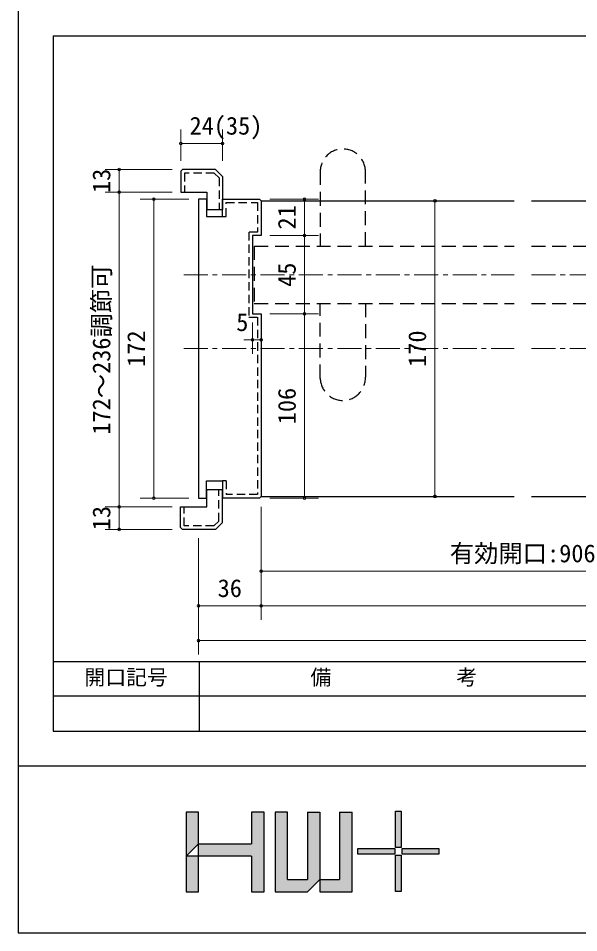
# Model space of a CAD drawing. Units: millimetres at full size. Extents: x -800 to 800, y -560 to 560.
# Drawn here: x -800 to -478, y -560 to -34 of the extents above; entities that cross this region are included whole.
import ezdxf
from ezdxf.enums import TextEntityAlignment as Align

# ---------------------------------------------------------------- set-up
doc = ezdxf.new("R2010")
doc.units = ezdxf.units.MM
doc.header["$LTSCALE"] = 4
doc.header["$PDMODE"] = 32
doc.header["$PDSIZE"] = 1.6
for name, pattern in [('DASHED1', [1.8, 1.2, -0.6]), ('USER11', [5.525559, 3.453342, -0.690739, 0.690739, -0.690739]), ('USER9', [3, 2, -1])]:
    doc.linetypes.add(name, pattern=pattern)
doc.layers.add('0-0', color=7, linetype='Continuous', lineweight=25)
doc.layers.add('2-0', color=4, linetype='Continuous', lineweight=9)
doc.styles.add('ＭＳ ゴシック', font='')
doc.styles.get('ＭＳ ゴシック').set_extended_font_data('MS Gothic')

msp = doc.modelspace()

# ---------------------------------------------------------------- linework, layer by layer
at = {"layer": '0-0'}
for p, q in [((-800, 560), (-800, -560)), ((-780, -44), (152, -44)), ((-780, -404), (152, -404)), ((-696, -404), (-696, -444)), ((152, -424), (-780, -424)), ((-800, -464), (800, -464)), ((-703.403, -490.7), (-703.403, -536.41)), ((-696.28, -490.7), (-703.403, -490.7)), ((-658.657, -490.7), (-665.78, -490.7)), ((-665.78, -490.7), (-665.78, -508.805)), ((-645.205, -490.7), (-652.328, -490.7)), ((-652.328, -490.7), (-652.328, -536.41)), ((-645.192, -529.158), (-645.192, -490.7)), ((-633.658, -490.708), (-626.549, -490.708)), ((-633.647, -490.7), (-633.647, -529.345)), ((-626.549, -490.709), (-626.549, -536.41)), ((-615.208, -490.709), (-608.02, -490.709)), ((-615.184, -490.709), (-615.184, -529.313)), ((-608.02, -536.41), (-608.02, -490.709)), ((-703.403, -515.941), (-696.267, -508.805)), ((-696.267, -508.805), (-665.78, -508.805)), ((-665.78, -515.941), (-703.403, -515.941)), ((-652.328, -515.958), (-652.328, -516.358)), ((-645.192, -529.345), (-645.192, -515.731)), ((-645.192, -529.345), (-633.647, -529.345)), ((-633.647, -536.41), (-626.551, -529.313)), ((-626.549, -529.313), (-615.184, -529.313)), ((-652.328, -536.41), (-633.647, -536.41)), ((-626.549, -536.41), (-608.02, -536.41)), ((-800, -560), (800, -560))]:
    msp.add_line(p, q, dxfattribs=at)
for points in [[(-780, -44), (-780, -444), (152, -444)], [(-703.403, -536.41), (-696.267, -536.41), (-696.267, -515.731), (-696.267, -490.7)], [(-665.78, -536.41), (-658.643, -536.41), (-658.643, -515.731), (-658.643, -490.7)], [(-665.78, -515.958), (-665.78, -516.358), (-665.78, -536.41)]]:
    msp.add_lwpolyline(points, dxfattribs=at)
for points in [[(-582.986, -490.01), (-579.826, -490.01), (-579.826, -510.954), (-582.986, -510.954)], [(-604.674, -511.508), (-583.514, -511.508), (-583.514, -514.74), (-604.674, -514.74)], [(-582.986, -515.383), (-579.826, -515.383), (-579.826, -536.328), (-582.986, -536.328)], [(-579.298, -511.508), (-558.138, -511.508), (-558.138, -514.74), (-579.298, -514.74)]]:
    msp.add_lwpolyline(points, close=True, dxfattribs=at)
at = {"layer": '0-0', "color": 134}
for points in [[(-703.403, -490.7), (-696.267, -490.7), (-703.403, -515.941), (-696.267, -508.805)], [(-665.78, -536.41), (-658.643, -536.41), (-658.657, -490.7)], [(-665.78, -536.41), (-658.657, -490.7), (-665.78, -490.7)], [(-645.205, -490.7), (-652.328, -490.7), (-652.328, -536.41)], [(-652.328, -536.41), (-645.192, -529.158), (-645.205, -490.7)], [(-626.551, -529.313), (-626.549, -490.709), (-633.647, -490.708)], [(-626.551, -529.313), (-633.647, -490.708), (-633.647, -529.345)], [(-608.02, -536.41), (-608.02, -490.709), (-615.184, -490.709)], [(-608.02, -536.41), (-615.184, -490.709), (-615.184, -529.313)], [(-582.986, -490.01), (-579.826, -490.01), (-582.986, -510.954), (-579.826, -510.954)], [(-696.267, -508.805), (-665.78, -515.958), (-696.267, -515.941)], [(-665.78, -508.805), (-696.267, -508.805), (-665.85, -515.941)], [(-665.78, -508.805), (-665.85, -515.941), (-665.78, -536.41)], [(-583.514, -511.508), (-604.674, -511.508), (-583.514, -514.74), (-604.674, -514.74)], [(-582.986, -515.383), (-579.826, -515.383), (-582.986, -536.328), (-579.826, -536.328)], [(-579.298, -511.508), (-558.138, -511.508), (-579.298, -514.74), (-558.138, -514.74)], [(-703.403, -515.941), (-703.403, -536.41), (-696.267, -515.941), (-696.267, -536.41)], [(-652.328, -536.41), (-633.647, -529.345), (-645.192, -529.158)], [(-652.328, -536.41), (-633.647, -536.41), (-626.551, -529.313)], [(-652.328, -536.41), (-626.551, -529.313), (-633.647, -529.345)], [(-626.549, -529.313), (-626.549, -536.41), (-608.02, -536.41)], [(-608.02, -536.41), (-615.184, -529.313), (-626.549, -529.313)]]:
    msp.add_solid(points, dxfattribs=at)
at = {"layer": '0-0'}
for points in [[(-703.403, -490.7), (-696.28, -490.7), (-703.403, -515.941), (-696.267, -508.805)], [(-665.78, -536.41), (-658.643, -536.41), (-658.643, -490.7)], [(-665.78, -536.41), (-658.643, -490.7), (-665.78, -508.805)], [(-665.78, -490.7), (-665.78, -508.805), (-658.657, -490.7)], [(-645.205, -490.7), (-652.328, -490.7), (-652.328, -536.41)], [(-652.328, -536.41), (-645.192, -529.158), (-645.205, -490.7)], [(-626.551, -529.313), (-626.549, -490.708), (-633.647, -490.708)], [(-626.551, -529.313), (-633.647, -490.708), (-633.647, -529.345)], [(-608.02, -536.41), (-608.02, -490.709), (-615.208, -490.709)], [(-608.02, -536.41), (-615.208, -490.709), (-615.184, -529.313)], [(-582.986, -510.954), (-579.826, -510.954), (-582.986, -490.01), (-579.826, -490.01)], [(-696.267, -508.805), (-696.267, -515.731), (-665.85, -515.941)], [(-665.78, -508.805), (-696.267, -508.805), (-665.85, -515.941)], [(-665.78, -508.805), (-665.85, -515.941), (-665.78, -536.41)], [(-604.674, -511.508), (-604.674, -514.74), (-583.514, -511.508), (-583.514, -514.74)], [(-582.986, -515.383), (-582.986, -536.328), (-579.826, -515.383), (-579.826, -536.328)], [(-579.298, -511.508), (-579.298, -514.74), (-558.138, -511.508), (-558.138, -514.74)], [(-703.403, -536.41), (-703.403, -515.941), (-696.267, -536.41), (-696.267, -515.731)], [(-652.328, -536.41), (-633.647, -529.345), (-645.192, -529.158)], [(-652.328, -536.41), (-633.647, -536.41), (-626.551, -529.313)], [(-652.328, -536.41), (-626.551, -529.313), (-633.647, -529.345)], [(-626.551, -529.313), (-626.549, -536.41), (-608.02, -536.41)], [(-608.02, -536.41), (-615.184, -529.313), (-626.551, -529.313)]]:
    msp.add_solid(points, dxfattribs=at)
at = {"layer": '2-0'}
for p, q in [((-706.49, -98.001), (-706.49, -116.009)), ((-682.49, -98.001), (-682.49, -116.009)), ((-706.49, -106.001), (-682.49, -106.001)), ((-749.986, -121.009), (-711.49, -121.009)), ((-741.986, -134.009), (-741.986, -121.009)), ((-749.986, -134.009), (-711.49, -134.009)), ((-741.986, -314.998), (-741.986, -134.009)), ((-729.986, -137.998), (-701.986, -137.998)), ((-721.986, -309.998), (-721.986, -137.998)), ((-627.34, -137.998), (-655.34, -137.998)), ((-635.34, -158.997), (-635.34, -137.998)), ((-560.34, -309.003), (-560.34, -138.997)), ((-627.34, -158.997), (-655.34, -158.997)), ((-635.34, -203.994), (-635.34, -158.997)), ((-627.34, -203.994), (-655.34, -203.994)), ((-635.34, -309.998), (-635.34, -203.994)), ((-665.343, -226.994), (-665.343, -208.994)), ((-660.34, -226.994), (-660.34, -208.994)), ((-670.23, -218.994), (-660.34, -218.994)), ((-729.986, -309.998), (-701.986, -309.998)), ((-627.34, -309.998), (-655.34, -309.998)), ((-749.986, -314.998), (-711.49, -314.998)), ((-741.986, -327.998), (-741.986, -314.998)), ((-660.34, -359.999), (-660.34, -314.998)), ((-660.34, -379.999), (-660.34, -324.4)), ((-749.986, -327.998), (-711.49, -327.998)), ((-696.34, -379.999), (-696.34, -332.998)), ((-660.34, -351.999), (-359.35, -351.999)), ((-696.34, -371.999), (-660.34, -371.999)), ((-696.34, -399.999), (-696.34, -371.999)), ((-660.34, -371.999), (77.769, -371.999)), ((-696.34, -391.999), (101.77, -391.999))]:
    msp.add_line(p, q, dxfattribs=at)
at = {"layer": '2-0', "color": 7, "lineweight": 25}
for p, q in [((-705.49, -121.009), (-706.49, -122.009)), ((-706.49, -122.009), (-706.49, -134.009)), ((-686.48, -121.009), (-705.49, -121.009)), ((-686.48, -121.009), (-682.49, -124.999)), ((-682.49, -124.999), (-682.49, -144.009)), ((-706.491, -133.994), (-691.488, -133.994)), ((-691.488, -133.994), (-691.49, -144.009)), ((-691.49, -134.009), (-691.49, -144.009)), ((-691.787, -137.998), (-696.34, -137.998)), ((-696.34, -137.998), (-696.34, -309.998)), ((-682.49, -147.998), (-682.49, -137.998)), ((-682.49, -137.998), (-661.342, -137.998)), ((-661.342, -137.998), (-660.34, -138.997)), ((-660.34, -138.997), (-660.34, -158.997)), ((-660.34, -138.997), (-626.343, -138.997)), ((-626.343, -138.997), (-514.845, -138.997)), ((-665.343, -158.997), (-665.343, -203.994)), ((-660.34, -158.997), (-665.343, -158.997)), ((-665.343, -203.994), (-660.34, -203.994)), ((-660.34, -203.994), (-660.34, -309.003)), ((-691.636, -314.998), (-691.636, -304.998)), ((-691.636, -304.998), (-682.636, -304.998)), ((-682.636, -324.008), (-682.636, -304.998)), ((-682.49, -299.998), (-682.49, -309.998)), ((-696.34, -309.998), (-691.787, -309.998)), ((-661.342, -309.998), (-682.49, -309.998)), ((-660.34, -309.003), (-661.342, -309.998)), ((-660.34, -309.003), (-514.845, -309.003)), ((-504.845, -309.003), (-239.35, -309.003)), ((-706.636, -314.998), (-691.636, -314.998)), ((-706.636, -326.998), (-706.636, -314.998)), ((-682.636, -324.008), (-686.626, -327.998)), ((-705.636, -327.998), (-706.636, -326.998)), ((-686.626, -327.998), (-705.636, -327.998))]:
    msp.add_line(p, q, dxfattribs=at)
at = {"layer": '2-0', "color": 7, "linetype": 'DASHED1', "lineweight": 25}
for p, q in [((-704.49, -123.009), (-704.49, -134.009)), ((-687.308, -123.009), (-704.49, -123.009)), ((-684.636, -323.18), (-684.636, -304.998)), ((-680.49, -299.998), (-682.49, -299.998)), ((-680.49, -299.998), (-680.49, -307.998)), ((-704.636, -325.998), (-704.636, -314.998)), ((-687.454, -325.998), (-704.636, -325.998)), ((-684.636, -323.18), (-687.454, -325.998))]:
    msp.add_line(p, q, dxfattribs=at)
at = {"layer": '2-0', "color": 7, "linetype": 'USER9', "lineweight": 25}
for p, q in [((-626.343, -121.883), (-626.343, -164.999)), ((-600.343, -164.999), (-600.343, -122.498)), ((-664.343, -164.999), (-664.343, -197.999)), ((-664.343, -164.999), (-514.845, -164.999)), ((-504.845, -164.999), (-364.35, -164.999)), ((-664.343, -197.999), (-514.845, -197.999)), ((-626.343, -241.114), (-626.343, -197.999)), ((-600.343, -197.999), (-600.343, -240.499)), ((-504.845, -197.999), (-364.35, -197.999))]:
    msp.add_line(p, q, dxfattribs=at)
at = {"layer": '2-0', "linetype": 'USER11'}
for p, q in [((-704.871, -181.499), (-514.845, -181.499)), ((-504.845, -181.499), (-73.79, -181.499)), ((-704.871, -224), (-514.845, -224)), ((-504.845, -224), (-73.79, -224))]:
    msp.add_line(p, q, dxfattribs=at)
at = {"layer": '2-0', "color": 7, "linetype": 'DASHED1', "lineweight": 25}
for points in [[(-687.308, -123.009), (-684.49, -125.827), (-684.49, -144.009)], [(-682.49, -147.998), (-680.49, -147.998), (-680.49, -139.998), (-662.34, -139.998)], [(-662.34, -139.998), (-662.34, -156.997), (-667.343, -156.997), (-667.343, -205.994), (-662.34, -205.994), (-662.34, -307.998), (-680.49, -307.998)]]:
    msp.add_lwpolyline(points, dxfattribs=at)
at = {"layer": '2-0', "color": 7, "lineweight": 25}
for points in [[(-691.49, -134.009), (-691.49, -144.009), (-682.49, -144.009)], [(-691.787, -137.998), (-691.787, -147.998), (-682.49, -147.998)], [(-504.845, -138.997), (-322.313, -138.997), (-73.79, -138.997)], [(-691.787, -309.998), (-691.787, -299.998), (-682.49, -299.998)]]:
    msp.add_lwpolyline(points, dxfattribs=at)
at = {"layer": '2-0', "color": 7, "linetype": 'USER9', "lineweight": 25}
for centre, start, end in [((-613.343, -122.191), 358.64478, 178.64478), ((-613.343, -240.806), 181.35522, 1.35522)]:
    msp.add_arc(centre, 13.004, start, end, dxfattribs=at)
at = {"layer": '2-0'}
for p in [(-706.49, -106.001), (-682.49, -106.001), (-741.986, -121.009), (-741.986, -134.009), (-721.986, -137.998), (-635.34, -137.998), (-560.34, -138.997), (-635.34, -158.997), (-635.34, -203.994), (-665.343, -218.994), (-660.34, -218.994), (-721.986, -309.998), (-635.34, -309.998), (-560.34, -309.003), (-741.986, -314.998), (-741.986, -327.998), (-660.34, -351.999), (-696.34, -371.999), (-660.34, -371.999), (-696.34, -391.999)]:
    msp.add_point(p, dxfattribs=at)

# ---------------------------------------------------------------- texts
at = {"layer": '0-0', "style": 'ＭＳ ゴシック'}
for s, p in [('開口記号', (-762, -420.08)), ('備\u3000\u3000\u3000\u3000\u3000\u3000考', (-632, -420.08))]:
    msp.add_text(s, height=8.798, dxfattribs=at).set_placement(p, align=Align.BOTTOM_LEFT)
at = {"layer": '2-0', "color": 7, "style": 'ＭＳ ゴシック'}
for s, p in [('24(35)', (-701.49, -104.001)), ('5', (-674.629, -216.994)), ('有効開口:906', (-551.845, -349.999)), ('36', (-685.34, -369.999))]:
    msp.add_text(s, height=10.26, dxfattribs=at).set_placement(p, align=Align.BOTTOM_LEFT)
for s, p in [('13', (-743.986, -134.509)), ('21', (-637.34, -155.498)), ('172～236調節可', (-743.986, -273.504)), ('45', (-637.34, -188.495)), ('172', (-723.986, -234.498)), ('170', (-562.34, -234.5)), ('106', (-637.34, -267.496)), ('13', (-743.986, -328.498))]:
    msp.add_text(s, height=10.26, rotation=90, dxfattribs=at).set_placement(p, align=Align.BOTTOM_LEFT)

doc.saveas('drawing.dxf')
